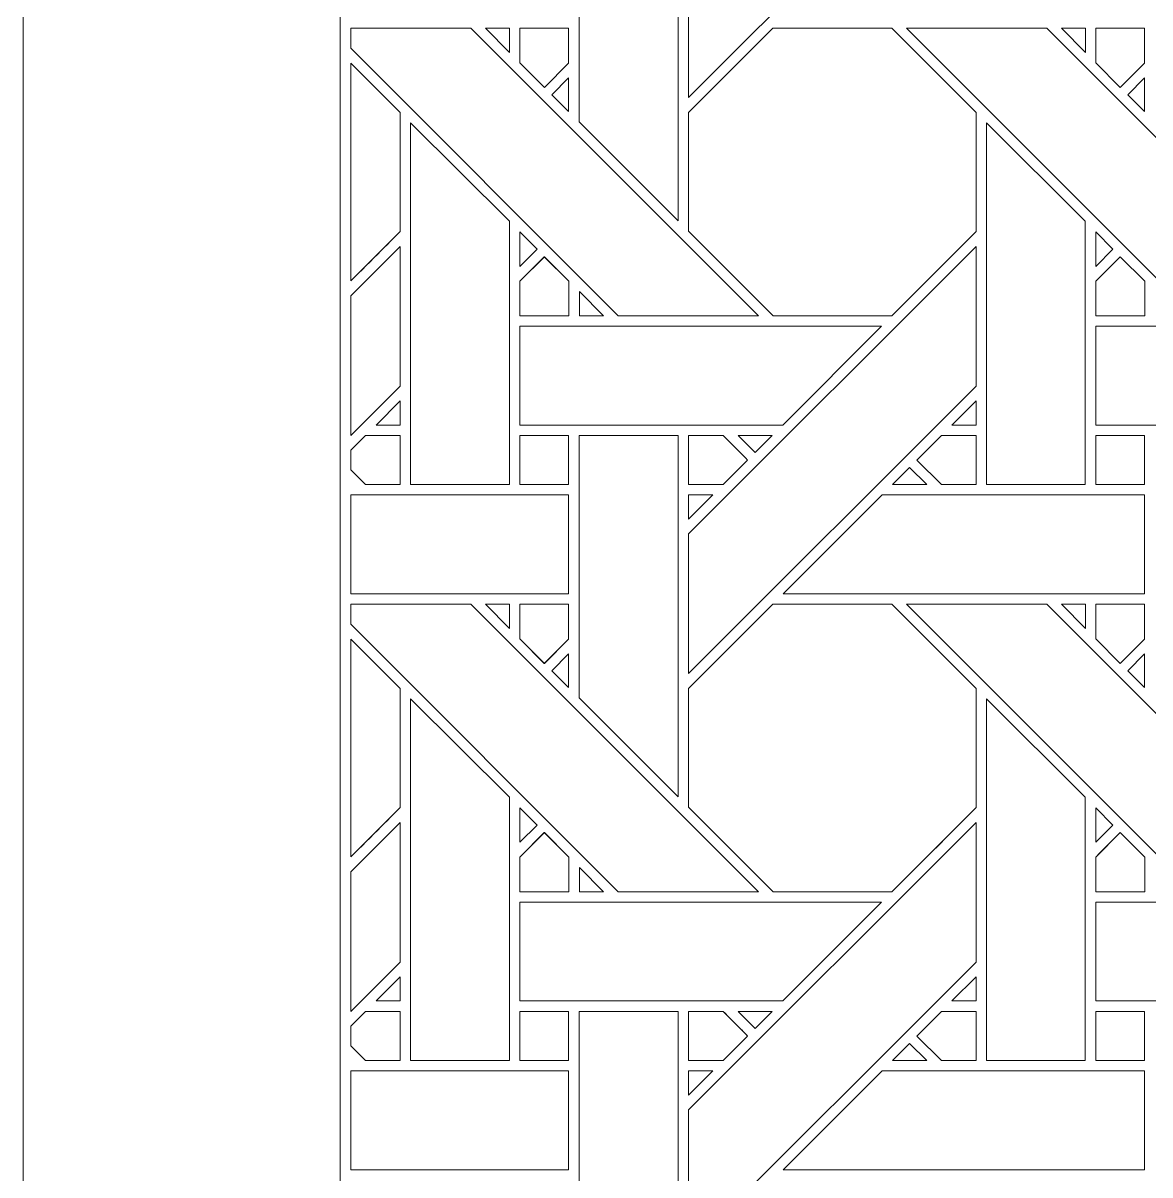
# Model space of a CAD drawing. Header units: inches. Extents: x 4.9 to 19.9, y 3.1 to 15.1.
# Drawn here: x 4.883 to 6.739, y 6.02 to 7.917 of the extents above; entities that cross this region are included whole.
import ezdxf

# ---------------------------------------------------------------- set-up
doc = ezdxf.new("R2010")
doc.units = ezdxf.units.IN
doc.header["$MEASUREMENT"] = 0
doc.layers.add('Design', color=7, linetype='Continuous', lineweight=0)

msp = doc.modelspace()

# ---------------------------------------------------------------- linework, layer by layer
at = {"layer": 'Design'}
for points, knots in [([(4.8829, 15.0948), (4.8829, 15.0948), (4.8829, 3.0948), (4.8829, 3.0948), (4.8829, 3.0948), (19.8829, 3.0948), (19.8829, 3.0948), (19.8829, 3.0948), (19.8829, 15.0948), (19.8829, 15.0948), (19.8829, 15.0948), (4.8829, 15.0948), (4.8829, 15.0948)], [0, 0, 0, 0, 1, 1, 1, 2, 2, 2, 3, 3, 3, 4, 4, 4, 4]), ([(5.4052, 14.5679), (5.4052, 14.5679), (5.4052, 3.6216), (5.4052, 3.6216), (5.4052, 3.6216), (19.3605, 3.6216), (19.3605, 3.6216), (19.3605, 3.6216), (19.3605, 14.5679), (19.3605, 14.5679), (19.3605, 14.5679), (5.4052, 14.5679), (5.4052, 14.5679)], [0, 0, 0, 0, 1, 1, 1, 2, 2, 2, 3, 3, 3, 4, 4, 4, 4]), ([(5.9793, 8.0244), (5.9793, 8.0244), (6.453, 8.498), (6.453, 8.498), (6.453, 8.498), (6.453, 8.2679), (6.453, 8.2679), (6.453, 8.2679), (5.9793, 7.7943), (5.9793, 7.7943), (5.9793, 7.7943), (5.9793, 8.0244), (5.9793, 8.0244)], [0, 0, 0, 0, 1, 1, 1, 2, 2, 2, 3, 3, 3, 4, 4, 4, 4]), ([(5.9622, 8.1865), (5.9622, 8.1865), (5.9622, 7.5914), (5.9622, 7.5914), (5.9622, 7.5914), (5.7992, 7.7543), (5.7992, 7.7543), (5.7992, 7.7543), (5.7992, 8.1865), (5.7992, 8.1865), (5.7992, 8.1865), (5.9622, 8.1865), (5.9622, 8.1865)], [0, 0, 0, 0, 1, 1, 1, 2, 2, 2, 3, 3, 3, 4, 4, 4, 4]), ([(5.4228, 7.8755), (5.4228, 7.8755), (5.4228, 7.9086), (5.4228, 7.9086), (5.4228, 7.9086), (5.6207, 7.9086), (5.6207, 7.9086), (5.6207, 7.9086), (6.0943, 7.435), (6.0943, 7.435), (6.0943, 7.435), (5.8633, 7.435), (5.8633, 7.435), (5.8633, 7.435), (5.4228, 7.8755), (5.4228, 7.8755)], [0, 0, 0, 0, 1, 1, 1, 2, 2, 2, 3, 3, 3, 4, 4, 4, 5, 5, 5, 5]), ([(5.6842, 7.9086), (5.6842, 7.9086), (5.6842, 7.8688), (5.6842, 7.8688), (5.6842, 7.8688), (5.6448, 7.9086), (5.6448, 7.9086), (5.6448, 7.9086), (5.6842, 7.9086), (5.6842, 7.9086)], [0, 0, 0, 0, 1, 1, 1, 2, 2, 2, 3, 3, 3, 3]), ([(5.7816, 7.9086), (5.7816, 7.9086), (5.7816, 7.851), (5.7816, 7.851), (5.7816, 7.851), (5.7417, 7.8111), (5.7417, 7.8111), (5.7417, 7.8111), (5.7014, 7.8514), (5.7014, 7.8514), (5.7014, 7.8514), (5.7014, 7.9086), (5.7014, 7.9086), (5.7014, 7.9086), (5.7816, 7.9086), (5.7816, 7.9086)], [0, 0, 0, 0, 1, 1, 1, 2, 2, 2, 3, 3, 3, 4, 4, 4, 5, 5, 5, 5]), ([(5.7417, 7.8111), (5.7417, 7.8111), (5.7014, 7.8514), (5.7014, 7.8514), (5.7014, 7.8514), (5.7014, 7.9086), (5.7014, 7.9086), (5.7014, 7.9086), (5.7816, 7.9086), (5.7816, 7.9086), (5.7816, 7.9086), (5.7816, 7.851), (5.7816, 7.851), (5.7816, 7.851), (5.7417, 7.8111), (5.7417, 7.8111)], [0, 0, 0, 0, 1, 1, 1, 2, 2, 2, 3, 3, 3, 4, 4, 4, 5, 5, 5, 5]), ([(6.118, 7.9086), (6.118, 7.9086), (6.3142, 7.9086), (6.3142, 7.9086), (6.3142, 7.9086), (6.4529, 7.7699), (6.4529, 7.7699), (6.4529, 7.7699), (6.4529, 7.5737), (6.4529, 7.5737), (6.4351, 7.5557), (6.3232, 7.444), (6.3142, 7.435), (6.3142, 7.435), (6.1185, 7.435), (6.1185, 7.435), (6.1185, 7.435), (5.9792, 7.5742), (5.9792, 7.5742), (5.9792, 7.5742), (5.9792, 7.7699), (5.9792, 7.7699), (5.9792, 7.7699), (6.118, 7.9086), (6.118, 7.9086)], [0, 0, 0, 0, 1, 1, 1, 2, 2, 2, 3, 3, 3, 4, 4, 4, 5, 5, 5, 6, 6, 6, 7, 7, 7, 8, 8, 8, 8]), ([(5.9792, 7.7699), (5.9792, 7.7699), (6.118, 7.9086), (6.118, 7.9086), (6.118, 7.9086), (6.3142, 7.9086), (6.3142, 7.9086), (6.3142, 7.9086), (6.4529, 7.7699), (6.4529, 7.7699), (6.4529, 7.7699), (6.4529, 7.5737), (6.4529, 7.5737), (6.4351, 7.5557), (6.3232, 7.444), (6.3142, 7.435), (6.3142, 7.435), (6.1185, 7.435), (6.1185, 7.435), (6.1185, 7.435), (5.9792, 7.5742), (5.9792, 7.5742), (5.9792, 7.5742), (5.9792, 7.7699), (5.9792, 7.7699)], [0, 0, 0, 0, 1, 1, 1, 2, 2, 2, 3, 3, 3, 4, 4, 4, 5, 5, 5, 6, 6, 6, 7, 7, 7, 8, 8, 8, 8]), ([(6.5694, 7.9086), (6.5694, 7.9086), (7.043, 7.435), (7.043, 7.435), (7.043, 7.435), (6.812, 7.435), (6.812, 7.435), (6.812, 7.435), (6.3385, 7.9086), (6.3385, 7.9086), (6.3385, 7.9086), (6.5694, 7.9086), (6.5694, 7.9086)], [0, 0, 0, 0, 1, 1, 1, 2, 2, 2, 3, 3, 3, 4, 4, 4, 4]), ([(6.633, 7.9086), (6.633, 7.9086), (6.633, 7.8688), (6.633, 7.8688), (6.633, 7.8688), (6.5935, 7.9086), (6.5935, 7.9086), (6.5935, 7.9086), (6.633, 7.9086), (6.633, 7.9086)], [0, 0, 0, 0, 1, 1, 1, 2, 2, 2, 3, 3, 3, 3]), ([(6.6501, 7.8514), (6.6501, 7.8514), (6.6501, 7.9086), (6.6501, 7.9086), (6.6501, 7.9086), (6.7304, 7.9086), (6.7304, 7.9086), (6.7304, 7.9086), (6.7304, 7.851), (6.7304, 7.851), (6.7304, 7.851), (6.6904, 7.8111), (6.6904, 7.8111), (6.6904, 7.8111), (6.6501, 7.8514), (6.6501, 7.8514)], [0, 0, 0, 0, 1, 1, 1, 2, 2, 2, 3, 3, 3, 4, 4, 4, 5, 5, 5, 5]), ([(6.6904, 7.8111), (6.6904, 7.8111), (6.6501, 7.8514), (6.6501, 7.8514), (6.6501, 7.8514), (6.6501, 7.9086), (6.6501, 7.9086), (6.6501, 7.9086), (6.7304, 7.9086), (6.7304, 7.9086), (6.7304, 7.9086), (6.7304, 7.851), (6.7304, 7.851), (6.7304, 7.851), (6.6904, 7.8111), (6.6904, 7.8111)], [0, 0, 0, 0, 1, 1, 1, 2, 2, 2, 3, 3, 3, 4, 4, 4, 5, 5, 5, 5]), ([(5.4228, 7.8512), (5.4228, 7.8512), (5.5042, 7.7699), (5.5042, 7.7699), (5.5042, 7.7699), (5.5042, 7.5737), (5.5042, 7.5737), (5.4944, 7.5638), (5.4566, 7.526), (5.4228, 7.4923), (5.4228, 7.4923), (5.4228, 7.8512), (5.4228, 7.8512)], [0, 0, 0, 0, 1, 1, 1, 2, 2, 2, 3, 3, 3, 4, 4, 4, 4]), ([(5.4228, 7.8512), (5.4228, 7.8512), (5.5042, 7.7699), (5.5042, 7.7699), (5.5042, 7.7699), (5.5042, 7.5737), (5.5042, 7.5737), (5.4942, 7.5636), (5.4565, 7.5259), (5.4228, 7.4923), (5.4228, 7.4923), (5.4228, 7.8512), (5.4228, 7.8512)], [0, 0, 0, 0, 1, 1, 1, 2, 2, 2, 3, 3, 3, 4, 4, 4, 4]), ([(5.7817, 7.8268), (5.7817, 7.8268), (5.7817, 7.7716), (5.7817, 7.7716), (5.7817, 7.7716), (5.7539, 7.799), (5.7539, 7.799), (5.7539, 7.799), (5.7817, 7.8268), (5.7817, 7.8268)], [0, 0, 0, 0, 1, 1, 1, 2, 2, 2, 3, 3, 3, 3]), ([(6.7304, 7.8268), (6.7304, 7.8268), (6.7304, 7.7716), (6.7304, 7.7716), (6.7304, 7.7716), (6.7027, 7.799), (6.7027, 7.799), (6.7027, 7.799), (6.7304, 7.8268), (6.7304, 7.8268)], [0, 0, 0, 0, 1, 1, 1, 2, 2, 2, 3, 3, 3, 3]), ([(5.6841, 7.5906), (5.6841, 7.5906), (5.6841, 7.157), (5.6841, 7.157), (5.6841, 7.157), (5.5214, 7.157), (5.5214, 7.157), (5.5214, 7.157), (5.5214, 7.7528), (5.5214, 7.7528), (5.5214, 7.7528), (5.6841, 7.5906), (5.6841, 7.5906)], [0, 0, 0, 0, 1, 1, 1, 2, 2, 2, 3, 3, 3, 4, 4, 4, 4]), ([(6.6329, 7.5906), (6.6329, 7.5906), (6.6329, 7.157), (6.6329, 7.157), (6.6329, 7.157), (6.4701, 7.157), (6.4701, 7.157), (6.4701, 7.157), (6.4701, 7.7528), (6.4701, 7.7528), (6.4701, 7.7528), (6.6329, 7.5906), (6.6329, 7.5906)], [0, 0, 0, 0, 1, 1, 1, 2, 2, 2, 3, 3, 3, 4, 4, 4, 4]), ([(5.7015, 7.5164), (5.7015, 7.5164), (5.7015, 7.5732), (5.7015, 7.5732), (5.7015, 7.5732), (5.7296, 7.5446), (5.7296, 7.5446), (5.7296, 7.5446), (5.7015, 7.5164), (5.7015, 7.5164)], [0, 0, 0, 0, 1, 1, 1, 2, 2, 2, 3, 3, 3, 3]), ([(6.6502, 7.5164), (6.6502, 7.5164), (6.6502, 7.5732), (6.6502, 7.5732), (6.6502, 7.5732), (6.6784, 7.5446), (6.6784, 7.5446), (6.6784, 7.5446), (6.6502, 7.5164), (6.6502, 7.5164)], [0, 0, 0, 0, 1, 1, 1, 2, 2, 2, 3, 3, 3, 3]), ([(5.4228, 7.4677), (5.4228, 7.4677), (5.5042, 7.5492), (5.5042, 7.5492), (5.5042, 7.5492), (5.5042, 7.3192), (5.5042, 7.3192), (5.5042, 7.3192), (5.4228, 7.2377), (5.4228, 7.2377), (5.4228, 7.2377), (5.4228, 7.4677), (5.4228, 7.4677)], [0, 0, 0, 0, 1, 1, 1, 2, 2, 2, 3, 3, 3, 4, 4, 4, 4]), ([(5.9793, 7.0756), (5.9793, 7.0756), (6.453, 7.5492), (6.453, 7.5492), (6.453, 7.5492), (6.453, 7.3192), (6.453, 7.3192), (6.453, 7.3192), (5.9793, 6.8455), (5.9793, 6.8455), (5.9793, 6.8455), (5.9793, 7.0756), (5.9793, 7.0756)], [0, 0, 0, 0, 1, 1, 1, 2, 2, 2, 3, 3, 3, 4, 4, 4, 4]), ([(5.7014, 7.4347), (5.7014, 7.4347), (5.7014, 7.492), (5.7014, 7.492), (5.7014, 7.492), (5.7416, 7.5323), (5.7416, 7.5323), (5.7416, 7.5323), (5.782, 7.492), (5.782, 7.492), (5.782, 7.492), (5.782, 7.4347), (5.782, 7.4347), (5.782, 7.4347), (5.7014, 7.4347), (5.7014, 7.4347)], [0, 0, 0, 0, 1, 1, 1, 2, 2, 2, 3, 3, 3, 4, 4, 4, 5, 5, 5, 5]), ([(5.7418, 7.5323), (5.7418, 7.5323), (5.782, 7.492), (5.782, 7.492), (5.782, 7.492), (5.782, 7.4347), (5.782, 7.4347), (5.782, 7.4347), (5.7014, 7.4347), (5.7014, 7.4347), (5.7014, 7.4347), (5.7014, 7.492), (5.7014, 7.492), (5.7014, 7.492), (5.7418, 7.5323), (5.7418, 7.5323)], [0, 0, 0, 0, 1, 1, 1, 2, 2, 2, 3, 3, 3, 4, 4, 4, 5, 5, 5, 5]), ([(6.6501, 7.4347), (6.6501, 7.4347), (6.6501, 7.492), (6.6501, 7.492), (6.6501, 7.492), (6.6904, 7.5323), (6.6904, 7.5323), (6.6904, 7.5323), (6.7308, 7.492), (6.7308, 7.492), (6.7308, 7.492), (6.7308, 7.4347), (6.7308, 7.4347), (6.7308, 7.4347), (6.6501, 7.4347), (6.6501, 7.4347)], [0, 0, 0, 0, 1, 1, 1, 2, 2, 2, 3, 3, 3, 4, 4, 4, 5, 5, 5, 5]), ([(6.6904, 7.5323), (6.6904, 7.5323), (6.7308, 7.492), (6.7308, 7.492), (6.7308, 7.492), (6.7308, 7.4347), (6.7308, 7.4347), (6.7308, 7.4347), (6.6501, 7.4347), (6.6501, 7.4347), (6.6501, 7.4347), (6.6501, 7.492), (6.6501, 7.492), (6.6501, 7.492), (6.6904, 7.5323), (6.6904, 7.5323)], [0, 0, 0, 0, 1, 1, 1, 2, 2, 2, 3, 3, 3, 4, 4, 4, 5, 5, 5, 5]), ([(5.7994, 7.4349), (5.7994, 7.4349), (5.7994, 7.4747), (5.7994, 7.4747), (5.7994, 7.4747), (5.8391, 7.4349), (5.8391, 7.4349), (5.8391, 7.4349), (5.7994, 7.4349), (5.7994, 7.4349)], [0, 0, 0, 0, 1, 1, 1, 2, 2, 2, 3, 3, 3, 3]), ([(5.7015, 7.255), (5.7015, 7.255), (5.7015, 7.4177), (5.7015, 7.4177), (5.7015, 7.4177), (6.2972, 7.4177), (6.2972, 7.4177), (6.2972, 7.4177), (6.1344, 7.255), (6.1344, 7.255), (6.1344, 7.255), (5.7015, 7.255), (5.7015, 7.255)], [0, 0, 0, 0, 1, 1, 1, 2, 2, 2, 3, 3, 3, 4, 4, 4, 4]), ([(6.6502, 7.255), (6.6502, 7.255), (6.6502, 7.4177), (6.6502, 7.4177), (6.6502, 7.4177), (7.2459, 7.4177), (7.2459, 7.4177), (7.2459, 7.4177), (7.0831, 7.255), (7.0831, 7.255), (7.0831, 7.255), (6.6502, 7.255), (6.6502, 7.255)], [0, 0, 0, 0, 1, 1, 1, 2, 2, 2, 3, 3, 3, 4, 4, 4, 4]), ([(5.4645, 7.255), (5.4645, 7.255), (5.5042, 7.2948), (5.5042, 7.2948), (5.5042, 7.2948), (5.5042, 7.255), (5.5042, 7.255), (5.5042, 7.255), (5.4645, 7.255), (5.4645, 7.255)], [0, 0, 0, 0, 1, 1, 1, 2, 2, 2, 3, 3, 3, 3]), ([(6.4132, 7.255), (6.4132, 7.255), (6.453, 7.2948), (6.453, 7.2948), (6.453, 7.2948), (6.453, 7.255), (6.453, 7.255), (6.453, 7.255), (6.4132, 7.255), (6.4132, 7.255)], [0, 0, 0, 0, 1, 1, 1, 2, 2, 2, 3, 3, 3, 3]), ([(5.4471, 7.1569), (5.4471, 7.1569), (5.4228, 7.1812), (5.4228, 7.1812), (5.4228, 7.1812), (5.4228, 7.2134), (5.4228, 7.2134), (5.4228, 7.2134), (5.4471, 7.2377), (5.4471, 7.2377), (5.4471, 7.2377), (5.5042, 7.2377), (5.5042, 7.2377), (5.5042, 7.2377), (5.5042, 7.1569), (5.5042, 7.1569), (5.5042, 7.1569), (5.4471, 7.1569), (5.4471, 7.1569)], [0, 0, 0, 0, 1, 1, 1, 2, 2, 2, 3, 3, 3, 4, 4, 4, 5, 5, 5, 6, 6, 6, 6]), ([(5.5042, 7.2377), (5.5042, 7.2377), (5.5042, 7.1569), (5.5042, 7.1569), (5.5042, 7.1569), (5.4471, 7.1569), (5.4471, 7.1569), (5.4471, 7.1569), (5.4228, 7.1812), (5.4228, 7.1812), (5.4228, 7.1812), (5.4228, 7.2134), (5.4228, 7.2134), (5.4228, 7.2134), (5.4471, 7.2377), (5.4471, 7.2377), (5.4471, 7.2377), (5.5042, 7.2377), (5.5042, 7.2377)], [0, 0, 0, 0, 1, 1, 1, 2, 2, 2, 3, 3, 3, 4, 4, 4, 5, 5, 5, 6, 6, 6, 6]), ([(5.7014, 7.1569), (5.7014, 7.1569), (5.7014, 7.2377), (5.7014, 7.2377), (5.7014, 7.2377), (5.7816, 7.2377), (5.7816, 7.2377), (5.7816, 7.2377), (5.7816, 7.1569), (5.7816, 7.1569), (5.7816, 7.1569), (5.7014, 7.1569), (5.7014, 7.1569)], [0, 0, 0, 0, 1, 1, 1, 2, 2, 2, 3, 3, 3, 4, 4, 4, 4]), ([(5.7014, 7.2377), (5.7014, 7.2377), (5.7816, 7.2377), (5.7816, 7.2377), (5.7816, 7.2377), (5.7816, 7.1569), (5.7816, 7.1569), (5.7816, 7.1569), (5.7014, 7.1569), (5.7014, 7.1569), (5.7014, 7.1569), (5.7014, 7.2377), (5.7014, 7.2377)], [0, 0, 0, 0, 1, 1, 1, 2, 2, 2, 3, 3, 3, 4, 4, 4, 4]), ([(5.9622, 7.2377), (5.9622, 7.2377), (5.9622, 6.6426), (5.9622, 6.6426), (5.9622, 6.6426), (5.7992, 6.8055), (5.7992, 6.8055), (5.7992, 6.8055), (5.7992, 7.2377), (5.7992, 7.2377), (5.7992, 7.2377), (5.9622, 7.2377), (5.9622, 7.2377)], [0, 0, 0, 0, 1, 1, 1, 2, 2, 2, 3, 3, 3, 4, 4, 4, 4]), ([(6.0363, 7.2377), (6.0414, 7.2326), (6.0722, 7.2018), (6.0766, 7.1974), (6.0766, 7.1974), (6.0362, 7.1569), (6.0362, 7.1569), (6.0362, 7.1569), (5.9792, 7.1569), (5.9792, 7.1569), (5.9792, 7.1569), (5.9792, 7.2377), (5.9792, 7.2377), (5.9792, 7.2377), (6.0363, 7.2377), (6.0363, 7.2377)], [0, 0, 0, 0, 1, 1, 1, 2, 2, 2, 3, 3, 3, 4, 4, 4, 5, 5, 5, 5]), ([(6.0766, 7.1974), (6.0766, 7.1974), (6.0362, 7.1569), (6.0362, 7.1569), (6.0362, 7.1569), (5.9792, 7.1569), (5.9792, 7.1569), (5.9792, 7.1569), (5.9792, 7.2377), (5.9792, 7.2377), (5.9792, 7.2377), (6.0363, 7.2377), (6.0363, 7.2377), (6.0415, 7.2325), (6.0723, 7.2017), (6.0766, 7.1974)], [0, 0, 0, 0, 1, 1, 1, 2, 2, 2, 3, 3, 3, 4, 4, 4, 5, 5, 5, 5]), ([(6.0607, 7.2377), (6.0607, 7.2377), (6.1172, 7.2377), (6.1172, 7.2377), (6.1172, 7.2377), (6.0889, 7.2096), (6.0889, 7.2096), (6.0889, 7.2096), (6.0607, 7.2377), (6.0607, 7.2377)], [0, 0, 0, 0, 1, 1, 1, 2, 2, 2, 3, 3, 3, 3]), ([(6.3958, 7.1569), (6.3958, 7.1569), (6.3554, 7.1973), (6.3554, 7.1973), (6.3554, 7.1973), (6.3959, 7.2377), (6.3959, 7.2377), (6.3959, 7.2377), (6.4529, 7.2377), (6.4529, 7.2377), (6.4529, 7.2377), (6.4529, 7.1569), (6.4529, 7.1569), (6.4529, 7.1569), (6.3958, 7.1569), (6.3958, 7.1569)], [0, 0, 0, 0, 1, 1, 1, 2, 2, 2, 3, 3, 3, 4, 4, 4, 5, 5, 5, 5]), ([(6.3554, 7.1973), (6.3554, 7.1973), (6.3959, 7.2377), (6.3959, 7.2377), (6.3959, 7.2377), (6.4529, 7.2377), (6.4529, 7.2377), (6.4529, 7.2377), (6.4529, 7.1569), (6.4529, 7.1569), (6.4529, 7.1569), (6.3958, 7.1569), (6.3958, 7.1569), (6.3958, 7.1569), (6.3554, 7.1973), (6.3554, 7.1973)], [0, 0, 0, 0, 1, 1, 1, 2, 2, 2, 3, 3, 3, 4, 4, 4, 5, 5, 5, 5]), ([(6.6501, 7.1569), (6.6501, 7.1569), (6.6501, 7.2377), (6.6501, 7.2377), (6.6501, 7.2377), (6.7304, 7.2377), (6.7304, 7.2377), (6.7304, 7.2377), (6.7304, 7.1569), (6.7304, 7.1569), (6.7304, 7.1569), (6.6501, 7.1569), (6.6501, 7.1569)], [0, 0, 0, 0, 1, 1, 1, 2, 2, 2, 3, 3, 3, 4, 4, 4, 4]), ([(6.7304, 7.2377), (6.7304, 7.2377), (6.7304, 7.1569), (6.7304, 7.1569), (6.7304, 7.1569), (6.6501, 7.1569), (6.6501, 7.1569), (6.6501, 7.1569), (6.6501, 7.2377), (6.6501, 7.2377), (6.6501, 7.2377), (6.7304, 7.2377), (6.7304, 7.2377)], [0, 0, 0, 0, 1, 1, 1, 2, 2, 2, 3, 3, 3, 4, 4, 4, 4]), ([(6.3716, 7.157), (6.3716, 7.157), (6.3151, 7.157), (6.3151, 7.157), (6.3151, 7.157), (6.3434, 7.1852), (6.3434, 7.1852), (6.3434, 7.1852), (6.3716, 7.157), (6.3716, 7.157)], [0, 0, 0, 0, 1, 1, 1, 2, 2, 2, 3, 3, 3, 3]), ([(5.7817, 7.1398), (5.7817, 7.1398), (5.7817, 6.977), (5.7817, 6.977), (5.7817, 6.977), (5.4228, 6.977), (5.4228, 6.977), (5.4228, 6.977), (5.4228, 7.1398), (5.4228, 7.1398), (5.4228, 7.1398), (5.7817, 7.1398), (5.7817, 7.1398)], [0, 0, 0, 0, 1, 1, 1, 2, 2, 2, 3, 3, 3, 4, 4, 4, 4]), ([(6.0191, 7.1398), (6.0191, 7.1398), (5.9793, 7.1), (5.9793, 7.1), (5.9793, 7.1), (5.9793, 7.1398), (5.9793, 7.1398), (5.9793, 7.1398), (6.0191, 7.1398), (6.0191, 7.1398)], [0, 0, 0, 0, 1, 1, 1, 2, 2, 2, 3, 3, 3, 3]), ([(6.298, 7.1398), (6.298, 7.1398), (6.7304, 7.1398), (6.7304, 7.1398), (6.7304, 7.1398), (6.7304, 6.977), (6.7304, 6.977), (6.7304, 6.977), (6.1351, 6.977), (6.1351, 6.977), (6.1351, 6.977), (6.298, 7.1398), (6.298, 7.1398)], [0, 0, 0, 0, 1, 1, 1, 2, 2, 2, 3, 3, 3, 4, 4, 4, 4]), ([(5.4228, 6.9268), (5.4228, 6.9268), (5.4228, 6.9599), (5.4228, 6.9599), (5.4228, 6.9599), (5.6207, 6.9599), (5.6207, 6.9599), (5.6207, 6.9599), (6.0943, 6.4862), (6.0943, 6.4862), (6.0943, 6.4862), (5.8633, 6.4862), (5.8633, 6.4862), (5.8633, 6.4862), (5.4228, 6.9268), (5.4228, 6.9268)], [0, 0, 0, 0, 1, 1, 1, 2, 2, 2, 3, 3, 3, 4, 4, 4, 5, 5, 5, 5]), ([(5.6842, 6.9599), (5.6842, 6.9599), (5.6842, 6.9201), (5.6842, 6.9201), (5.6842, 6.9201), (5.6448, 6.9599), (5.6448, 6.9599), (5.6448, 6.9599), (5.6842, 6.9599), (5.6842, 6.9599)], [0, 0, 0, 0, 1, 1, 1, 2, 2, 2, 3, 3, 3, 3]), ([(5.7816, 6.9599), (5.7816, 6.9599), (5.7816, 6.9023), (5.7816, 6.9023), (5.7816, 6.9023), (5.7416, 6.8623), (5.7416, 6.8623), (5.7416, 6.8623), (5.7014, 6.9027), (5.7014, 6.9027), (5.7014, 6.9027), (5.7014, 6.9599), (5.7014, 6.9599), (5.7014, 6.9599), (5.7816, 6.9599), (5.7816, 6.9599)], [0, 0, 0, 0, 1, 1, 1, 2, 2, 2, 3, 3, 3, 4, 4, 4, 5, 5, 5, 5]), ([(5.7418, 6.8623), (5.7418, 6.8623), (5.7014, 6.9027), (5.7014, 6.9027), (5.7014, 6.9027), (5.7014, 6.9599), (5.7014, 6.9599), (5.7014, 6.9599), (5.7816, 6.9599), (5.7816, 6.9599), (5.7816, 6.9599), (5.7816, 6.9023), (5.7816, 6.9023), (5.7816, 6.9023), (5.7418, 6.8623), (5.7418, 6.8623)], [0, 0, 0, 0, 1, 1, 1, 2, 2, 2, 3, 3, 3, 4, 4, 4, 5, 5, 5, 5]), ([(6.1179, 6.9598), (6.1179, 6.9598), (6.3142, 6.9598), (6.3142, 6.9598), (6.3142, 6.9598), (6.4529, 6.8211), (6.4529, 6.8211), (6.4529, 6.8211), (6.4529, 6.6249), (6.4529, 6.6249), (6.4351, 6.607), (6.3232, 6.4952), (6.3142, 6.4862), (6.3142, 6.4862), (6.1185, 6.4862), (6.1185, 6.4862), (6.1185, 6.4862), (5.9792, 6.6255), (5.9792, 6.6255), (5.9792, 6.6255), (5.9792, 6.8211), (5.9792, 6.8211), (5.9792, 6.8211), (6.1179, 6.9598), (6.1179, 6.9598)], [0, 0, 0, 0, 1, 1, 1, 2, 2, 2, 3, 3, 3, 4, 4, 4, 5, 5, 5, 6, 6, 6, 7, 7, 7, 8, 8, 8, 8]), ([(5.9792, 6.8211), (5.9792, 6.8211), (6.1179, 6.9598), (6.1179, 6.9598), (6.1179, 6.9598), (6.3142, 6.9598), (6.3142, 6.9598), (6.3142, 6.9598), (6.4529, 6.8211), (6.4529, 6.8211), (6.4529, 6.8211), (6.4529, 6.6249), (6.4529, 6.6249), (6.4349, 6.6067), (6.323, 6.495), (6.3142, 6.4862), (6.3142, 6.4862), (6.1185, 6.4862), (6.1185, 6.4862), (6.1185, 6.4862), (5.9792, 6.6255), (5.9792, 6.6255), (5.9792, 6.6255), (5.9792, 6.8211), (5.9792, 6.8211)], [0, 0, 0, 0, 1, 1, 1, 2, 2, 2, 3, 3, 3, 4, 4, 4, 5, 5, 5, 6, 6, 6, 7, 7, 7, 8, 8, 8, 8]), ([(6.5694, 6.9599), (6.5694, 6.9599), (7.043, 6.4862), (7.043, 6.4862), (7.043, 6.4862), (6.812, 6.4862), (6.812, 6.4862), (6.812, 6.4862), (6.3385, 6.9599), (6.3385, 6.9599), (6.3385, 6.9599), (6.5694, 6.9599), (6.5694, 6.9599)], [0, 0, 0, 0, 1, 1, 1, 2, 2, 2, 3, 3, 3, 4, 4, 4, 4]), ([(6.633, 6.9599), (6.633, 6.9599), (6.633, 6.92), (6.633, 6.92), (6.633, 6.92), (6.5935, 6.9599), (6.5935, 6.9599), (6.5935, 6.9599), (6.633, 6.9599), (6.633, 6.9599)], [0, 0, 0, 0, 1, 1, 1, 2, 2, 2, 3, 3, 3, 3]), ([(6.6501, 6.9027), (6.6501, 6.9027), (6.6501, 6.9599), (6.6501, 6.9599), (6.6501, 6.9599), (6.7304, 6.9599), (6.7304, 6.9599), (6.7304, 6.9599), (6.7304, 6.9023), (6.7304, 6.9023), (6.7304, 6.9023), (6.6904, 6.8623), (6.6904, 6.8623), (6.6904, 6.8623), (6.6501, 6.9027), (6.6501, 6.9027)], [0, 0, 0, 0, 1, 1, 1, 2, 2, 2, 3, 3, 3, 4, 4, 4, 5, 5, 5, 5]), ([(6.6904, 6.8623), (6.6904, 6.8623), (6.6501, 6.9027), (6.6501, 6.9027), (6.6501, 6.9027), (6.6501, 6.9599), (6.6501, 6.9599), (6.6501, 6.9599), (6.7304, 6.9599), (6.7304, 6.9599), (6.7304, 6.9599), (6.7304, 6.9023), (6.7304, 6.9023), (6.7304, 6.9023), (6.6904, 6.8623), (6.6904, 6.8623)], [0, 0, 0, 0, 1, 1, 1, 2, 2, 2, 3, 3, 3, 4, 4, 4, 5, 5, 5, 5]), ([(5.4228, 6.5435), (5.4228, 6.5435), (5.4228, 6.9025), (5.4228, 6.9025), (5.4228, 6.9025), (5.5042, 6.8211), (5.5042, 6.8211), (5.5042, 6.8211), (5.5042, 6.6249), (5.5042, 6.6249), (5.4944, 6.6151), (5.4566, 6.5773), (5.4228, 6.5435)], [0, 0, 0, 0, 1, 1, 1, 2, 2, 2, 3, 3, 3, 4, 4, 4, 4]), ([(5.4228, 6.9025), (5.4228, 6.9025), (5.5042, 6.8211), (5.5042, 6.8211), (5.5042, 6.8211), (5.5042, 6.6249), (5.5042, 6.6249), (5.4942, 6.6149), (5.4565, 6.5772), (5.4228, 6.5435), (5.4228, 6.5435), (5.4228, 6.9025), (5.4228, 6.9025)], [0, 0, 0, 0, 1, 1, 1, 2, 2, 2, 3, 3, 3, 4, 4, 4, 4]), ([(5.7817, 6.878), (5.7817, 6.878), (5.7817, 6.8229), (5.7817, 6.8229), (5.7817, 6.8229), (5.7539, 6.8503), (5.7539, 6.8503), (5.7539, 6.8503), (5.7817, 6.878), (5.7817, 6.878)], [0, 0, 0, 0, 1, 1, 1, 2, 2, 2, 3, 3, 3, 3]), ([(6.7304, 6.878), (6.7304, 6.878), (6.7304, 6.8229), (6.7304, 6.8229), (6.7304, 6.8229), (6.7027, 6.8503), (6.7027, 6.8503), (6.7027, 6.8503), (6.7304, 6.878), (6.7304, 6.878)], [0, 0, 0, 0, 1, 1, 1, 2, 2, 2, 3, 3, 3, 3]), ([(5.6841, 6.6419), (5.6841, 6.6419), (5.6841, 6.2082), (5.6841, 6.2082), (5.6841, 6.2082), (5.5214, 6.2082), (5.5214, 6.2082), (5.5214, 6.2082), (5.5214, 6.8041), (5.5214, 6.8041), (5.5214, 6.8041), (5.6841, 6.6419), (5.6841, 6.6419)], [0, 0, 0, 0, 1, 1, 1, 2, 2, 2, 3, 3, 3, 4, 4, 4, 4]), ([(6.6329, 6.6419), (6.6329, 6.6419), (6.6329, 6.2082), (6.6329, 6.2082), (6.6329, 6.2082), (6.4701, 6.2082), (6.4701, 6.2082), (6.4701, 6.2082), (6.4701, 6.8041), (6.4701, 6.8041), (6.4701, 6.8041), (6.6329, 6.6419), (6.6329, 6.6419)], [0, 0, 0, 0, 1, 1, 1, 2, 2, 2, 3, 3, 3, 4, 4, 4, 4]), ([(5.7015, 6.5677), (5.7015, 6.5677), (5.7015, 6.6244), (5.7015, 6.6244), (5.7015, 6.6244), (5.7296, 6.5958), (5.7296, 6.5958), (5.7296, 6.5958), (5.7015, 6.5677), (5.7015, 6.5677)], [0, 0, 0, 0, 1, 1, 1, 2, 2, 2, 3, 3, 3, 3]), ([(6.6502, 6.5677), (6.6502, 6.5677), (6.6502, 6.6244), (6.6502, 6.6244), (6.6502, 6.6244), (6.6784, 6.5958), (6.6784, 6.5958), (6.6784, 6.5958), (6.6502, 6.5677), (6.6502, 6.5677)], [0, 0, 0, 0, 1, 1, 1, 2, 2, 2, 3, 3, 3, 3]), ([(5.4228, 6.519), (5.4228, 6.519), (5.5042, 6.6005), (5.5042, 6.6005), (5.5042, 6.6005), (5.5042, 6.3705), (5.5042, 6.3705), (5.5042, 6.3705), (5.4228, 6.289), (5.4228, 6.289), (5.4228, 6.289), (5.4228, 6.519), (5.4228, 6.519)], [0, 0, 0, 0, 1, 1, 1, 2, 2, 2, 3, 3, 3, 4, 4, 4, 4]), ([(5.9793, 6.1269), (5.9793, 6.1269), (6.453, 6.6005), (6.453, 6.6005), (6.453, 6.6005), (6.453, 6.3705), (6.453, 6.3705), (6.453, 6.3705), (5.9793, 5.8968), (5.9793, 5.8968), (5.9793, 5.8968), (5.9793, 6.1269), (5.9793, 6.1269)], [0, 0, 0, 0, 1, 1, 1, 2, 2, 2, 3, 3, 3, 4, 4, 4, 4]), ([(5.7013, 6.486), (5.7013, 6.486), (5.7013, 6.5433), (5.7013, 6.5433), (5.7013, 6.5433), (5.7416, 6.5836), (5.7416, 6.5836), (5.7416, 6.5836), (5.782, 6.5433), (5.782, 6.5433), (5.782, 6.5433), (5.782, 6.486), (5.782, 6.486), (5.782, 6.486), (5.7013, 6.486), (5.7013, 6.486)], [0, 0, 0, 0, 1, 1, 1, 2, 2, 2, 3, 3, 3, 4, 4, 4, 5, 5, 5, 5]), ([(5.7418, 6.5836), (5.7418, 6.5836), (5.7821, 6.5433), (5.7821, 6.5433), (5.7821, 6.5433), (5.7821, 6.486), (5.7821, 6.486), (5.7821, 6.486), (5.7015, 6.486), (5.7015, 6.486), (5.7015, 6.486), (5.7015, 6.5433), (5.7015, 6.5433), (5.7015, 6.5433), (5.7418, 6.5836), (5.7418, 6.5836)], [0, 0, 0, 0, 1, 1, 1, 2, 2, 2, 3, 3, 3, 4, 4, 4, 5, 5, 5, 5]), ([(6.6501, 6.486), (6.6501, 6.486), (6.6501, 6.5433), (6.6501, 6.5433), (6.6501, 6.5433), (6.6904, 6.5836), (6.6904, 6.5836), (6.6904, 6.5836), (6.7308, 6.5433), (6.7308, 6.5433), (6.7308, 6.5433), (6.7308, 6.486), (6.7308, 6.486), (6.7308, 6.486), (6.6501, 6.486), (6.6501, 6.486)], [0, 0, 0, 0, 1, 1, 1, 2, 2, 2, 3, 3, 3, 4, 4, 4, 5, 5, 5, 5]), ([(6.6565, 6.5496), (6.6565, 6.5496), (6.6904, 6.5836), (6.6904, 6.5836), (6.6904, 6.5836), (6.7308, 6.5433), (6.7308, 6.5433), (6.7308, 6.5433), (6.7308, 6.486), (6.7308, 6.486), (6.7308, 6.486), (6.6501, 6.486), (6.6501, 6.486), (6.6501, 6.486), (6.6501, 6.5433), (6.6501, 6.5433), (6.6501, 6.5433), (6.6565, 6.5496), (6.6565, 6.5496)], [0, 0, 0, 0, 1, 1, 1, 2, 2, 2, 3, 3, 3, 4, 4, 4, 5, 5, 5, 6, 6, 6, 6]), ([(5.7994, 6.4862), (5.7994, 6.4862), (5.7994, 6.526), (5.7994, 6.526), (5.7994, 6.526), (5.8391, 6.4862), (5.8391, 6.4862), (5.8391, 6.4862), (5.7994, 6.4862), (5.7994, 6.4862)], [0, 0, 0, 0, 1, 1, 1, 2, 2, 2, 3, 3, 3, 3]), ([(5.7015, 6.3063), (5.7015, 6.3063), (5.7015, 6.469), (5.7015, 6.469), (5.7015, 6.469), (6.2972, 6.469), (6.2972, 6.469), (6.2972, 6.469), (6.1344, 6.3063), (6.1344, 6.3063), (6.1344, 6.3063), (5.7015, 6.3063), (5.7015, 6.3063)], [0, 0, 0, 0, 1, 1, 1, 2, 2, 2, 3, 3, 3, 4, 4, 4, 4]), ([(6.6502, 6.3063), (6.6502, 6.3063), (6.6502, 6.469), (6.6502, 6.469), (6.6502, 6.469), (7.2459, 6.469), (7.2459, 6.469), (7.2459, 6.469), (7.0832, 6.3063), (7.0832, 6.3063), (7.0832, 6.3063), (6.6502, 6.3063), (6.6502, 6.3063)], [0, 0, 0, 0, 1, 1, 1, 2, 2, 2, 3, 3, 3, 4, 4, 4, 4]), ([(5.4645, 6.3063), (5.4645, 6.3063), (5.5042, 6.3461), (5.5042, 6.3461), (5.5042, 6.3461), (5.5042, 6.3063), (5.5042, 6.3063), (5.5042, 6.3063), (5.4645, 6.3063), (5.4645, 6.3063)], [0, 0, 0, 0, 1, 1, 1, 2, 2, 2, 3, 3, 3, 3]), ([(6.4132, 6.3063), (6.4132, 6.3063), (6.453, 6.3461), (6.453, 6.3461), (6.453, 6.3461), (6.453, 6.3063), (6.453, 6.3063), (6.453, 6.3063), (6.4132, 6.3063), (6.4132, 6.3063)], [0, 0, 0, 0, 1, 1, 1, 2, 2, 2, 3, 3, 3, 3]), ([(5.447, 6.2082), (5.447, 6.2082), (5.4228, 6.2324), (5.4228, 6.2324), (5.4228, 6.2324), (5.4228, 6.2647), (5.4228, 6.2647), (5.4228, 6.2647), (5.4471, 6.289), (5.4471, 6.289), (5.4471, 6.289), (5.5041, 6.289), (5.5041, 6.289), (5.5041, 6.289), (5.5041, 6.2082), (5.5041, 6.2082), (5.5041, 6.2082), (5.447, 6.2082), (5.447, 6.2082)], [0, 0, 0, 0, 1, 1, 1, 2, 2, 2, 3, 3, 3, 4, 4, 4, 5, 5, 5, 6, 6, 6, 6]), ([(5.5042, 6.289), (5.5042, 6.289), (5.5042, 6.2082), (5.5042, 6.2082), (5.5042, 6.2082), (5.4471, 6.2082), (5.4471, 6.2082), (5.4471, 6.2082), (5.4228, 6.2326), (5.4228, 6.2326), (5.4228, 6.2326), (5.4228, 6.2647), (5.4228, 6.2647), (5.4228, 6.2647), (5.4472, 6.289), (5.4472, 6.289), (5.4472, 6.289), (5.5042, 6.289), (5.5042, 6.289)], [0, 0, 0, 0, 1, 1, 1, 2, 2, 2, 3, 3, 3, 4, 4, 4, 5, 5, 5, 6, 6, 6, 6]), ([(5.7014, 6.2082), (5.7014, 6.2082), (5.7014, 6.289), (5.7014, 6.289), (5.7014, 6.289), (5.7816, 6.289), (5.7816, 6.289), (5.7816, 6.289), (5.7816, 6.2082), (5.7816, 6.2082), (5.7816, 6.2082), (5.7014, 6.2082), (5.7014, 6.2082)], [0, 0, 0, 0, 1, 1, 1, 2, 2, 2, 3, 3, 3, 4, 4, 4, 4]), ([(5.7816, 6.289), (5.7816, 6.289), (5.7816, 6.2082), (5.7816, 6.2082), (5.7816, 6.2082), (5.7014, 6.2082), (5.7014, 6.2082), (5.7014, 6.2082), (5.7014, 6.289), (5.7014, 6.289), (5.7014, 6.289), (5.7816, 6.289), (5.7816, 6.289)], [0, 0, 0, 0, 1, 1, 1, 2, 2, 2, 3, 3, 3, 4, 4, 4, 4]), ([(5.9622, 6.289), (5.9622, 6.289), (5.9622, 5.6939), (5.9622, 5.6939), (5.9622, 5.6939), (5.7992, 5.8568), (5.7992, 5.8568), (5.7992, 5.8568), (5.7992, 6.289), (5.7992, 6.289), (5.7992, 6.289), (5.9622, 6.289), (5.9622, 6.289)], [0, 0, 0, 0, 1, 1, 1, 2, 2, 2, 3, 3, 3, 4, 4, 4, 4]), ([(6.0363, 6.289), (6.0414, 6.2839), (6.0722, 6.2531), (6.0766, 6.2486), (6.0766, 6.2486), (6.0362, 6.2082), (6.0362, 6.2082), (6.0362, 6.2082), (5.9792, 6.2082), (5.9792, 6.2082), (5.9792, 6.2082), (5.9792, 6.289), (5.9792, 6.289), (5.9792, 6.289), (6.0363, 6.289), (6.0363, 6.289)], [0, 0, 0, 0, 1, 1, 1, 2, 2, 2, 3, 3, 3, 4, 4, 4, 5, 5, 5, 5]), ([(6.0608, 6.2645), (6.0668, 6.2586), (6.0725, 6.2528), (6.0766, 6.2486), (6.0766, 6.2486), (6.0362, 6.2082), (6.0362, 6.2082), (6.0362, 6.2082), (5.9792, 6.2082), (5.9792, 6.2082), (5.9792, 6.2082), (5.9792, 6.289), (5.9792, 6.289), (5.9792, 6.289), (6.0363, 6.289), (6.0363, 6.289), (6.0417, 6.2837), (6.0516, 6.2738), (6.0608, 6.2645)], [0, 0, 0, 0, 1, 1, 1, 2, 2, 2, 3, 3, 3, 4, 4, 4, 5, 5, 5, 6, 6, 6, 6]), ([(6.0607, 6.289), (6.0607, 6.289), (6.1172, 6.289), (6.1172, 6.289), (6.1172, 6.289), (6.0889, 6.2608), (6.0889, 6.2608), (6.0889, 6.2608), (6.0607, 6.289), (6.0607, 6.289)], [0, 0, 0, 0, 1, 1, 1, 2, 2, 2, 3, 3, 3, 3]), ([(6.3958, 6.2082), (6.3958, 6.2082), (6.3554, 6.2486), (6.3554, 6.2486), (6.3554, 6.2486), (6.3959, 6.289), (6.3959, 6.289), (6.3959, 6.289), (6.4529, 6.289), (6.4529, 6.289), (6.4529, 6.289), (6.4529, 6.2082), (6.4529, 6.2082), (6.4529, 6.2082), (6.3958, 6.2082), (6.3958, 6.2082)], [0, 0, 0, 0, 1, 1, 1, 2, 2, 2, 3, 3, 3, 4, 4, 4, 5, 5, 5, 5]), ([(6.3554, 6.2486), (6.3554, 6.2486), (6.3959, 6.289), (6.3959, 6.289), (6.3959, 6.289), (6.4529, 6.289), (6.4529, 6.289), (6.4529, 6.289), (6.4529, 6.2082), (6.4529, 6.2082), (6.4529, 6.2082), (6.3958, 6.2082), (6.3958, 6.2082), (6.3958, 6.2082), (6.3554, 6.2486), (6.3554, 6.2486)], [0, 0, 0, 0, 1, 1, 1, 2, 2, 2, 3, 3, 3, 4, 4, 4, 5, 5, 5, 5]), ([(6.6501, 6.2082), (6.6501, 6.2082), (6.6501, 6.289), (6.6501, 6.289), (6.6501, 6.289), (6.7304, 6.289), (6.7304, 6.289), (6.7304, 6.289), (6.7304, 6.2082), (6.7304, 6.2082), (6.7304, 6.2082), (6.6501, 6.2082), (6.6501, 6.2082)], [0, 0, 0, 0, 1, 1, 1, 2, 2, 2, 3, 3, 3, 4, 4, 4, 4]), ([(6.7304, 6.289), (6.7304, 6.289), (6.7304, 6.2082), (6.7304, 6.2082), (6.7304, 6.2082), (6.6501, 6.2082), (6.6501, 6.2082), (6.6501, 6.2082), (6.6501, 6.289), (6.6501, 6.289), (6.6501, 6.289), (6.7304, 6.289), (6.7304, 6.289)], [0, 0, 0, 0, 1, 1, 1, 2, 2, 2, 3, 3, 3, 4, 4, 4, 4]), ([(6.3716, 6.2082), (6.3716, 6.2082), (6.3151, 6.2082), (6.3151, 6.2082), (6.3151, 6.2082), (6.3434, 6.2365), (6.3434, 6.2365), (6.3434, 6.2365), (6.3716, 6.2082), (6.3716, 6.2082)], [0, 0, 0, 0, 1, 1, 1, 2, 2, 2, 3, 3, 3, 3]), ([(5.7817, 6.1911), (5.7817, 6.1911), (5.7817, 6.0283), (5.7817, 6.0283), (5.7817, 6.0283), (5.4228, 6.0283), (5.4228, 6.0283), (5.4228, 6.0283), (5.4228, 6.1911), (5.4228, 6.1911), (5.4228, 6.1911), (5.7817, 6.1911), (5.7817, 6.1911)], [0, 0, 0, 0, 1, 1, 1, 2, 2, 2, 3, 3, 3, 4, 4, 4, 4]), ([(6.0191, 6.1911), (6.0191, 6.1911), (5.9793, 6.1513), (5.9793, 6.1513), (5.9793, 6.1513), (5.9793, 6.1911), (5.9793, 6.1911), (5.9793, 6.1911), (6.0191, 6.1911), (6.0191, 6.1911)], [0, 0, 0, 0, 1, 1, 1, 2, 2, 2, 3, 3, 3, 3]), ([(6.298, 6.1911), (6.298, 6.1911), (6.7304, 6.1911), (6.7304, 6.1911), (6.7304, 6.1911), (6.7304, 6.0283), (6.7304, 6.0283), (6.7304, 6.0283), (6.1351, 6.0283), (6.1351, 6.0283), (6.1351, 6.0283), (6.298, 6.1911), (6.298, 6.1911)], [0, 0, 0, 0, 1, 1, 1, 2, 2, 2, 3, 3, 3, 4, 4, 4, 4])]:
    msp.add_open_spline(points, degree=3, knots=knots, dxfattribs=at)

doc.saveas('drawing.dxf')
